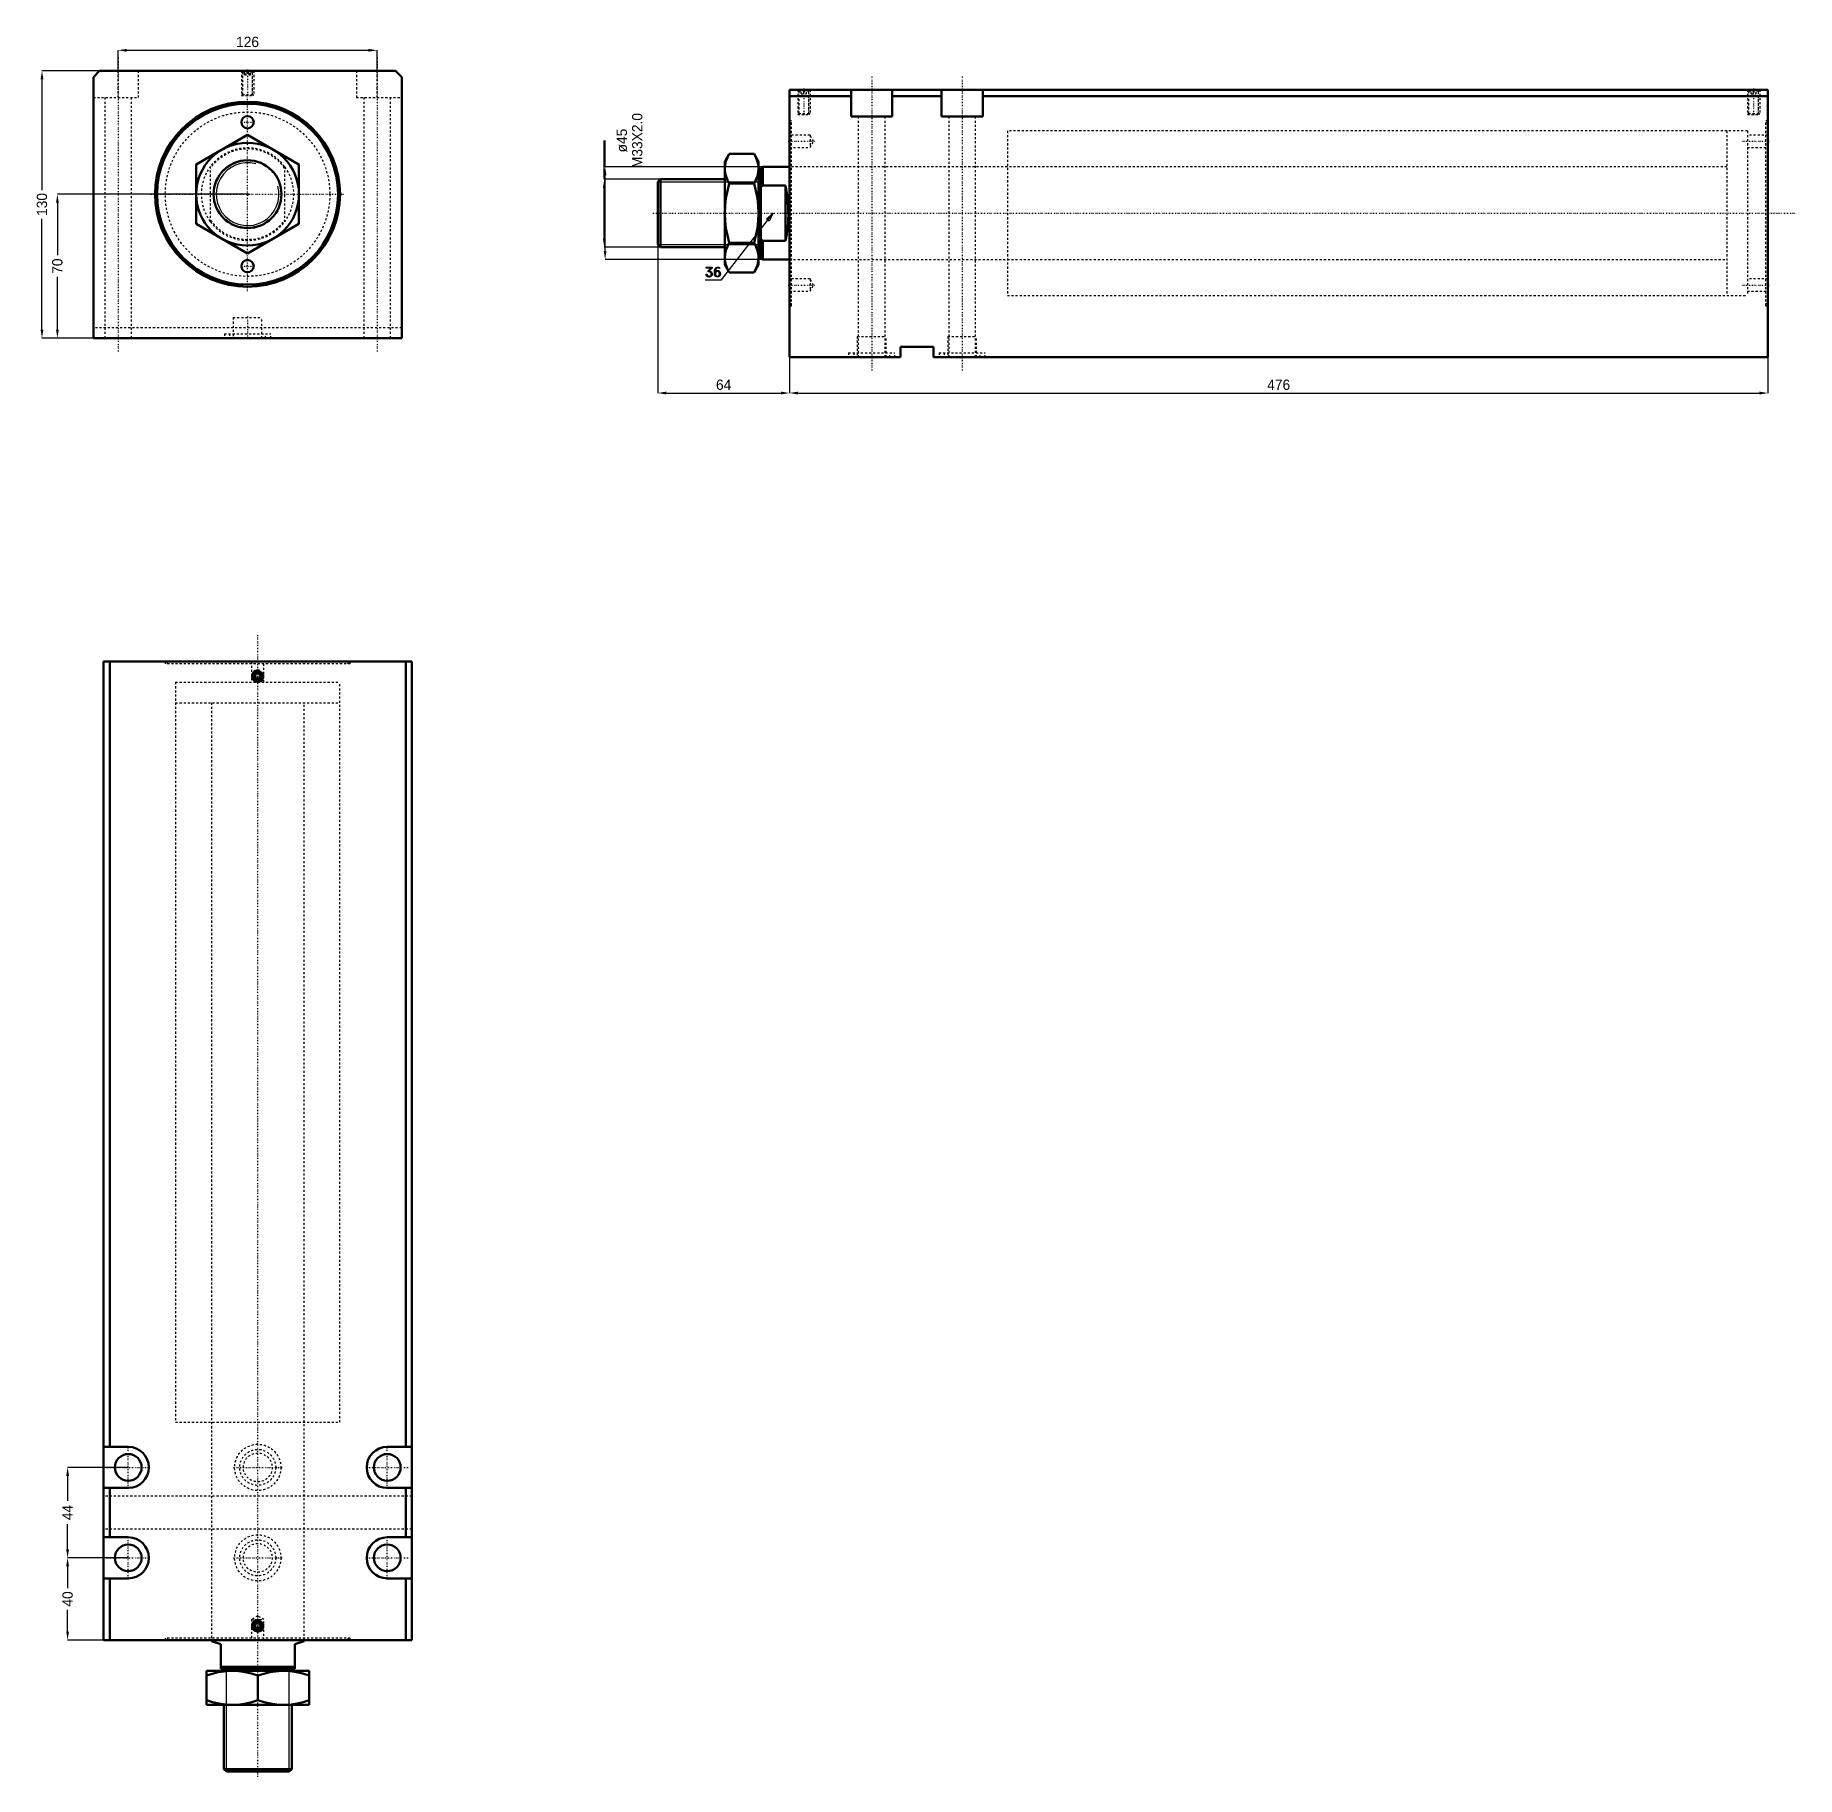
# Model space of a CAD drawing. Header units: millimetres. Extents: x -103 to 754, y -770 to 77.
import ezdxf

# ---------------------------------------------------------------- set-up
doc = ezdxf.new("R2010")
doc.units = ezdxf.units.MM
doc.linetypes.add('Center', pattern=[1.5, 0.45, -0.5, 0.05, -0.5])
doc.linetypes.add('Dashed', pattern=[2, 1, -1])
for name, color, linetype, lineweight in [('2d ConnectionPoints', 7, 'Continuous', 50), ('AM_0', 7, 'Continuous', 50), ('AM_5', 3, 'Continuous', 25), ('AM_7', 7, 'Center', 25), ('AM_9', 6, 'Dashed', 25)]:
    doc.layers.add(name, color=color, linetype=linetype, lineweight=lineweight)
doc.dimstyles.new('ISO-25', dxfattribs={"dimtxt": 2.5, "dimasz": 2.5, "dimexe": 1.25, "dimexo": 0.625, "dimtad": 1, "dimtxsty": 'Standard', "dimcen": 2.5, "dimadec": 0, "dimazin": 0, "dimtfac": 1, "dimtmove": 0, "dimatfit": 3, "dimfxl": 0, "dimarcsym": 0})

# ---------------------------------------------------------------- blocks, each defined once
blk = doc.blocks.new('1_JECX_MF_EXLA_80_350_0_rod__0_in_JECX_MF_160_EXLA_80_350_0__0')
at = {"layer": 'AM_0'}
for p, q in [((-25, 14.43), (0, 28.87)), ((0, 28.87), (25, 14.43)), ((-25, -14.43), (-25, 14.43)), ((25, 14.43), (25, -14.43)), ((0, -28.87), (-25, -14.43)), ((25, -14.43), (0, -28.87))]:
    blk.add_line(p, q, dxfattribs=at)
for radius in [25, 16.5]:
    blk.add_circle((0, 0), radius, dxfattribs=at)
at = {"layer": 'AM_5'}
blk.add_arc((0, 0), 15.27, 75, 15, dxfattribs=at)
at = {"layer": 'AM_9'}
for p, q in [((-18, -13.5), (-18, 13.5)), ((18, 13.5), (18, -13.5))]:
    blk.add_line(p, q, dxfattribs=at)
for points in [[(-18, 13.5), (-19.11, 11.88), (-20.07, 10.17), (-20.88, 8.38), (-21.53, 6.53), (-22.02, 4.63), (-22.34, 2.69), (-22.49, 0.73), (-22.47, -1.23), (-22.27, -3.18), (-21.91, -5.11), (-21.38, -7), (-20.69, -8.84), (-19.84, -10.61), (-18.84, -12.3), (-18, -13.5)], [(18, -13.5), (19.11, -11.88), (20.07, -10.17), (20.88, -8.38), (21.53, -6.53), (22.02, -4.63), (22.34, -2.69), (22.49, -0.73), (22.47, 1.23), (22.27, 3.18), (21.91, 5.11), (21.38, 7), (20.69, 8.84), (19.84, 10.61), (18.84, 12.3), (18, 13.5)]]:
    blk.add_lwpolyline(points, dxfattribs=at)
blk.add_circle((0, 0), 16.27, dxfattribs=at)
for radius, start, end in [(22.5, 36.8699, 143.1301), (22, 35.0968, 144.9032), (22, 215.0968, 324.9032), (22.5, 216.8699, 323.1301)]:
    blk.add_arc((0, 0), radius, start, end, dxfattribs=at)
blk = doc.blocks.new('2_JECX_MF_EXLA_80_350_0_body__0_in_JECX_MF_160_EXLA_80_350_0__0')
at = {"layer": 'AM_0'}
for p, q in [((-72, 60), (-75, 57)), ((72, 60), (-72, 60)), ((75, 57), (72, 60)), ((-75, 57), (-75, -70)), ((75, -70), (75, 57)), ((-75, -70), (75, -70))]:
    blk.add_line(p, q, dxfattribs=at)
for centre, radius in [((0, 0), 45), ((0, 0), 44), ((0, 35), 3), ((0, -35), 3)]:
    blk.add_circle(centre, radius, dxfattribs=at)
at = {"layer": 'AM_5', "linetype": 'Dashed'}
for p, q in [((-3, 60), (-3, 48)), ((3, 60), (3, 48))]:
    blk.add_line(p, q, dxfattribs=at)
at = {"layer": 'AM_7'}
for p, q in [((-63, 66.5), (-63, -76.5)), ((0, 60.6), (0, 47.4)), ((63, 66.5), (63, -76.5)), ((0, -47.25), (0, 47.25)), ((-3.15, 35), (3.15, 35)), ((-47.25, 0), (47.25, 0)), ((-3.15, -35), (3.15, -35)), ((0, -59.5), (0, -70.5))]:
    blk.add_line(p, q, dxfattribs=at)
at = {"layer": 'AM_9'}
for p, q in [((-63, 47), (-63, 60)), ((-53, 47), (-53, 60)), ((-3, 60), (-2.46, 59.46)), ((-1.9, 60), (-2.4, 59.5)), ((-1.44, 58), (-1.44, 60)), ((-0.72, 58), (-0.72, 60)), ((0.72, 58), (0.72, 60)), ((1.44, 58), (1.44, 60)), ((2.4, 59.5), (1.9, 60)), ((2.46, 59.46), (3, 60)), ((53, 60), (53, 47)), ((63, 47), (63, 60)), ((-2.46, 59.46), (-2.46, 48.54)), ((-2.46, 59.46), (2.46, 59.46)), ((-2.4, 59.5), (-2.4, 48)), ((-2.4, 59.5), (2.4, 59.5)), ((-1.44, 58), (1.44, 58)), ((2.4, 48), (2.4, 59.5)), ((2.46, 48.54), (2.46, 59.46)), ((-75, 47), (-53, 47)), ((-69.5, 47), (-69.5, -70)), ((-56.5, -70), (-56.5, 47)), ((-2.46, 48.54), (-3, 48)), ((-3, 48), (3, 48)), ((-2.46, 48.54), (2.46, 48.54)), ((3, 48), (2.46, 48.54)), ((53, 47), (75, 47)), ((56.5, 47), (56.5, -70)), ((69.5, -70), (69.5, 47)), ((75, -65), (-75, -65)), ((-11.25, -67.9), (11.25, -67.9)), ((-11.25, -67.9), (-11.25, -70)), ((-8.75, -67.9), (-8.75, -70)), ((-7, -60), (7, -60)), ((-7, -60), (-7, -70)), ((7, -70), (7, -60)), ((8.75, -70), (8.75, -67.9)), ((11.25, -70), (11.25, -67.9))]:
    blk.add_line(p, q, dxfattribs=at)
blk.add_circle((0, 0), 40, dxfattribs=at)
blk = doc.blocks.new('*D3')
at = {"layer": 'AM_5', "color": 0, "lineweight": -2}
for p, q in [((-63, 60), (-63, 70)), ((-58.83, 70), (58.83, 70)), ((63, 60), (63, 70))]:
    blk.add_line(p, q, dxfattribs=at)
at = {"layer": 'AM_5', "color": 0}
for points in [[(-58.83, 70.69), (-58.83, 69.31), (-63, 70)], [(58.83, 69.31), (58.83, 70.69), (63, 70)]]:
    blk.add_solid(points, dxfattribs=at)
at = {"layer": 'Defpoints', "color": 0}
for p in [(63, 70), (-63, 60), (63, 60)]:
    blk.add_point(p, dxfattribs=at)
at = {"layer": 'AM_5', "color": 0, "insert": (0, 74.05), "char_height": 5, "attachment_point": 5}
blk.add_mtext('126', dxfattribs=at)
blk = doc.blocks.new('*D4')
at = {"layer": 'AM_5', "color": 0, "lineweight": -2}
for p, q in [((-72, 60), (-100, 60)), ((-100, 55.83), (-100, 1.97)), ((-100, -65.83), (-100, -11.97)), ((-75, -70), (-100, -70))]:
    blk.add_line(p, q, dxfattribs=at)
at = {"layer": 'AM_5', "color": 0}
for points in [[(-99.31, 55.83), (-100.69, 55.83), (-100, 60)], [(-100.69, -65.83), (-99.31, -65.83), (-100, -70)]]:
    blk.add_solid(points, dxfattribs=at)
at = {"layer": 'Defpoints', "color": 0}
for p in [(-72, 60), (-100, -70), (-75, -70)]:
    blk.add_point(p, dxfattribs=at)
at = {"layer": 'AM_5', "color": 0, "insert": (-100, -5), "char_height": 5, "attachment_point": 5, "rotation": 90}
blk.add_mtext('130', dxfattribs=at)
blk = doc.blocks.new('*D5')
at = {"layer": 'AM_5', "color": 0, "lineweight": -2}
for p, q in [((0, 0), (-92.5, 0)), ((-92.5, -4.17), (-92.5, -29.72)), ((-92.5, -65.83), (-92.5, -40.28)), ((-75, -70), (-92.5, -70))]:
    blk.add_line(p, q, dxfattribs=at)
at = {"layer": 'AM_5', "color": 0}
for points in [[(-91.81, -4.17), (-93.19, -4.17), (-92.5, 0)], [(-93.19, -65.83), (-91.81, -65.83), (-92.5, -70)]]:
    blk.add_solid(points, dxfattribs=at)
at = {"layer": 'Defpoints', "color": 0}
for p in [(0, 0), (-92.5, -70), (-75, -70)]:
    blk.add_point(p, dxfattribs=at)
at = {"layer": 'AM_5', "color": 0, "insert": (-92.5, -35), "char_height": 5, "attachment_point": 5, "rotation": 90}
blk.add_mtext('70', dxfattribs=at)
blk = doc.blocks.new('1_JECX_MF_EXLA_80_350_0_rod__0_in_JECX_MF_160_EXLA_80_350_0__4')
at = {"layer": 'AM_0'}
for p, q in [((-22.5, 0), (-22.5, -0.54)), ((22.5, -0.54), (22.5, 0)), ((-18, -2), (-22.5, -0.54)), ((-18, -14), (-18, -2)), ((22.5, -0.54), (18, -2)), ((18, -2), (18, -14)), ((25, -15), (-25, -15)), ((-25, -31.5), (-25, -15)), ((-18, -13), (18, -13)), ((-18, -14), (18, -14)), ((-15.27, -14), (-16.27, -15)), ((16.27, -15), (15.27, -14)), ((25, -15), (25, -31.5)), ((0, -29.27), (0, -17.23)), ((25, -31.5), (-25, -31.5)), ((-16.5, -31.5), (-16.5, -62.77)), ((16.5, -62.77), (16.5, -31.5)), ((-16.5, -62.77), (16.5, -62.77)), ((-16.5, -62.77), (-15.27, -64)), ((-15.27, -64), (15.27, -64)), ((15.27, -64), (16.5, -62.77))]:
    blk.add_line(p, q, dxfattribs=at)
for points in [[(-12.5, -15), (-13.39, -15.01), (-16.31, -15.22), (-19.2, -15.68), (-22.12, -16.36), (-25, -17.23)], [(0, -17.23), (-3.04, -16.32), (-6.12, -15.61), (-9.3, -15.16), (-12.5, -15)], [(12.5, -15), (11.61, -15.01), (8.69, -15.22), (5.8, -15.68), (2.88, -16.36), (0, -17.23)], [(25, -17.23), (21.96, -16.32), (18.88, -15.61), (15.7, -15.16), (12.5, -15)], [(-25, -29.27), (-21.96, -30.18), (-18.88, -30.89), (-15.7, -31.34), (-12.5, -31.5)], [(-12.5, -31.5), (-11.61, -31.49), (-8.69, -31.28), (-5.8, -30.82), (-2.88, -30.14), (0, -29.27)], [(0, -29.27), (3.04, -30.18), (6.12, -30.89), (9.3, -31.34), (12.5, -31.5)], [(12.5, -31.5), (13.39, -31.49), (16.31, -31.28), (19.2, -30.82), (22.12, -30.14), (25, -29.27)]]:
    blk.add_lwpolyline(points, dxfattribs=at)
at = {"layer": 'AM_5'}
for p, q in [((-15.27, -64), (-15.27, -14)), ((15.27, -64), (15.27, -14))]:
    blk.add_line(p, q, dxfattribs=at)
at = {"layer": 'AM_7'}
blk.add_line((0, -66.5), (0, 490), dxfattribs=at)
at = {"layer": 'AM_9'}
for p, q in [((-40, 466), (40, 466)), ((-40, 466), (-40, 456)), ((40, 456), (40, 466)), ((-40, 456), (40, 456)), ((-22.5, 456), (-22.5, 0)), ((22.5, 0), (22.5, 456))]:
    blk.add_line(p, q, dxfattribs=at)
blk = doc.blocks.new('2_JECX_MF_EXLA_80_350_0_body__0_in_JECX_MF_160_EXLA_80_350_0__4')
at = {"layer": 'AM_0'}
for p, q in [((75, 476), (-75, 476)), ((-75, 476), (-75, 0)), ((-72, 476), (-72, 94)), ((72, 476), (72, 94)), ((75, 476), (75, 0)), ((-0.72, 470.25), (-1.44, 469)), ((-1.44, 469), (-0.72, 467.75)), ((0.72, 470.25), (-0.72, 470.25)), ((-0.72, 467.75), (0.72, 467.75)), ((1.44, 469), (0.72, 470.25)), ((0.72, 467.75), (1.44, 469)), ((-63, 94), (-75, 94)), ((75, 94), (63, 94)), ((-75, 74), (-63, 74)), ((-72, 74), (-72, 50)), ((63, 74), (75, 74)), ((72, 74), (72, 50)), ((-63, 50), (-75, 50)), ((75, 50), (63, 50)), ((-75, 30), (-63, 30)), ((-72, 30), (-72, 0)), ((63, 30), (75, 30)), ((72, 30), (72, 0)), ((75, 0), (-75, 0)), ((-0.72, 8.25), (-1.44, 7)), ((-1.44, 7), (-0.72, 5.75)), ((0.72, 8.25), (-0.72, 8.25)), ((-0.72, 5.75), (0.72, 5.75)), ((1.44, 7), (0.72, 8.25)), ((0.72, 5.75), (1.44, 7))]:
    blk.add_line(p, q, dxfattribs=at)
for centre, radius in [((0, 469), 2.46), ((0, 469), 2.4), ((0, 469), 1.9), ((-63, 84), 6.5), ((63, 84), 6.5), ((-63, 40), 6.5), ((63, 40), 6.5), ((0, 7), 2.46), ((0, 7), 2.4), ((0, 7), 1.9)]:
    blk.add_circle(centre, radius, dxfattribs=at)
for centre, start, end in [((-63, 84), 270, 90), ((63, 84), 90, 270), ((-63, 40), 270, 90), ((63, 40), 90, 270)]:
    blk.add_arc(centre, 10, start, end, dxfattribs=at)
at = {"layer": 'AM_5'}
for centre in [(0, 469), (0, 7)]:
    blk.add_arc(centre, 3, 75, 15, dxfattribs=at)
at = {"layer": 'AM_7'}
for p, q in [((-3.15, 469), (3.15, 469)), ((-63, 73.5), (-63, 94.5)), ((63, 73.5), (63, 94.5)), ((-73.5, 84), (-52.5, 84)), ((-11.81, 84), (11.81, 84)), ((52.5, 84), (73.5, 84)), ((-63, 29.5), (-63, 50.5)), ((63, 29.5), (63, 50.5)), ((-73.5, 40), (-52.5, 40)), ((-11.81, 40), (11.81, 40)), ((52.5, 40), (73.5, 40)), ((-3.15, 7), (3.15, 7))]:
    blk.add_line(p, q, dxfattribs=at)
at = {"layer": 'AM_9'}
for p, q in [((-45, 476), (-45, 475)), ((45, 475), (-45, 475)), ((-44, 476), (-44, 475)), ((-3, 476), (-3, 466)), ((3, 466), (3, 476)), ((44, 475), (44, 476)), ((45, 475), (45, 476)), ((-40, 466), (40, 466)), ((-40, 466), (-40, 106)), ((40, 106), (40, 466)), ((-40, 106), (40, 106)), ((-22.5, 106), (-22.5, 0)), ((22.5, 0), (22.5, 106)), ((75, 70), (-75, 70)), ((75, 54), (-75, 54)), ((0, 11.73), (-3, 10)), ((-3, 10), (-3, 0)), ((-3, 10), (3, 10)), ((3, 10), (0, 11.73)), ((3, 0), (3, 10)), ((45, 1), (-45, 1)), ((-45, 1), (-45, 0)), ((-44, 1), (-44, 0)), ((44, 0), (44, 1)), ((45, 0), (45, 1))]:
    blk.add_line(p, q, dxfattribs=at)
for centre, radius in [((0, 84), 11.25), ((0, 84), 8.75), ((0, 84), 7), ((0, 40), 11.25), ((0, 40), 8.75), ((0, 40), 7)]:
    blk.add_circle(centre, radius, dxfattribs=at)
blk = doc.blocks.new('*D11')
at = {"layer": 'AM_5', "color": 0, "lineweight": -2}
for p, q in [((-58.03, -619.41), (-87.53, -619.41)), ((-87.53, -623.58), (-87.53, -635.75)), ((-87.53, -659.25), (-87.53, -647.08)), ((-58.03, -663.41), (-87.53, -663.41))]:
    blk.add_line(p, q, dxfattribs=at)
at = {"layer": 'AM_5', "color": 0}
for points in [[(-88.23, -623.58), (-86.84, -623.58), (-87.53, -619.41)], [(-88.23, -659.25), (-86.84, -659.25), (-87.53, -663.41)]]:
    blk.add_solid(points, dxfattribs=at)
at = {"layer": 'Defpoints', "color": 0}
for p in [(-87.53, -619.41), (-58.03, -619.41), (-58.03, -663.41)]:
    blk.add_point(p, dxfattribs=at)
at = {"layer": 'AM_5', "color": 0, "insert": (-87.53, -641.41), "char_height": 5, "attachment_point": 5, "rotation": 90}
blk.add_mtext('44', dxfattribs=at)
blk = doc.blocks.new('*D12')
at = {"layer": 'AM_5', "color": 0, "lineweight": -2}
for p, q in [((-58.03, -663.41), (-87.53, -663.41)), ((-87.53, -667.58), (-87.53, -678.16)), ((-87.53, -699.25), (-87.53, -688.66)), ((-70.03, -703.41), (-87.53, -703.41))]:
    blk.add_line(p, q, dxfattribs=at)
at = {"layer": 'AM_5', "color": 0}
for points in [[(-88.23, -667.58), (-86.84, -667.58), (-87.53, -663.41)], [(-88.23, -699.25), (-86.84, -699.25), (-87.53, -703.41)]]:
    blk.add_solid(points, dxfattribs=at)
at = {"layer": 'Defpoints', "color": 0}
for p in [(-58.03, -663.41), (-87.53, -703.41), (-70.03, -703.41)]:
    blk.add_point(p, dxfattribs=at)
at = {"layer": 'AM_5', "color": 0, "insert": (-87.53, -683.41), "char_height": 5, "attachment_point": 5, "rotation": 90}
blk.add_mtext('40', dxfattribs=at)
blk = doc.blocks.new('1_JECX_MF_EXLA_80_350_0_rod__0_in_JECX_MF_160_EXLA_80_350_0__2')
at = {"layer": 'AM_0'}
for p, q in [((-29.27, 28.87), (-31.5, 25)), ((-29.27, 28.87), (-17.23, 28.87)), ((-15, 25), (-17.23, 28.87)), ((-31.5, 25), (-31.5, -25)), ((-15, 25), (-15, -25)), ((-13, 22.5), (-14, 22)), ((-14, 22), (-14, -22)), ((0, 22.5), (-13, 22.5)), ((-13, 22.5), (-13, 13.5)), ((-62.77, 16.5), (-64, 15.27)), ((-64, 15.27), (-64, -15.27)), ((-31.5, 16.5), (-62.77, 16.5)), ((-62.77, 16.5), (-62.77, -16.5)), ((-29.27, 14.43), (-17.23, 14.43)), ((-14, 15.27), (-15, 16.27)), ((-13, 13.5), (-14, 12.65)), ((-2, 13.5), (-13, 13.5)), ((-2, 13.5), (-2, -13.5)), ((-64, -15.27), (-62.77, -16.5)), ((-62.77, -16.5), (-31.5, -16.5)), ((-29.27, -14.43), (-17.23, -14.43)), ((-15, -16.27), (-14, -15.27)), ((-14, -12.65), (-13, -13.5)), ((-13, -13.5), (-2, -13.5)), ((-13, -13.5), (-13, -22.5)), ((-31.5, -25), (-29.27, -28.87)), ((-17.23, -28.87), (-15, -25)), ((-14, -22), (-13, -22.5)), ((-13, -22.5), (0, -22.5)), ((-29.27, -28.87), (-17.23, -28.87))]:
    blk.add_line(p, q, dxfattribs=at)
for points in [[(-29.27, 28.87), (-30.18, 27.11), (-30.89, 25.33), (-31.34, 23.5), (-31.5, 21.65)], [(-15, 21.65), (-15.01, 22.16), (-15.22, 23.85), (-15.68, 25.52), (-16.36, 27.21), (-17.23, 28.87)], [(-31.5, 21.65), (-31.49, 21.14), (-31.28, 19.45), (-30.82, 17.78), (-30.14, 16.1), (-29.27, 14.43)], [(-17.23, 14.43), (-16.32, 16.19), (-15.61, 17.97), (-15.16, 19.8), (-15, 21.65)], [(-29.27, 14.43), (-30.18, 10.92), (-30.89, 7.36), (-31.34, 3.69), (-31.5, 0)], [(-15, 0), (-15, 0.21), (-15.17, 3.78), (-15.61, 7.33), (-16.31, 10.9), (-17.23, 14.43)], [(-2, -13.5), (-1.64, -11.88), (-1.33, -10.17), (-1.06, -8.38), (-0.85, -6.53), (-0.69, -4.63), (-0.59, -2.69), (-0.54, -0.73), (-0.55, 1.23), (-0.61, 3.18), (-0.73, 5.11), (-0.9, 7), (-1.13, 8.84), (-1.4, 10.61), (-1.73, 12.3), (-2, 13.5)], [(-31.5, 0), (-31.5, -0.21), (-31.33, -3.78), (-30.89, -7.33), (-30.19, -10.9), (-29.27, -14.43)], [(-17.23, -14.43), (-16.32, -10.92), (-15.61, -7.36), (-15.16, -3.69), (-15, 0)], [(-29.27, -14.43), (-30.18, -16.19), (-30.89, -17.97), (-31.34, -19.8), (-31.5, -21.65)], [(-15, -21.65), (-15.01, -21.14), (-15.22, -19.45), (-15.68, -17.78), (-16.36, -16.1), (-17.23, -14.43)], [(-31.5, -21.65), (-31.49, -22.16), (-31.28, -23.85), (-30.82, -25.52), (-30.14, -27.21), (-29.27, -28.87)], [(-17.23, -28.87), (-16.32, -27.11), (-15.61, -25.33), (-15.16, -23.5), (-15, -21.65)]]:
    blk.add_lwpolyline(points, dxfattribs=at)
at = {"layer": 'AM_5'}
for p, q in [((-64, 15.27), (-14, 15.27)), ((-64, -15.27), (-14, -15.27))]:
    blk.add_line(p, q, dxfattribs=at)
at = {"layer": 'AM_7'}
blk.add_line((-66.5, 0), (490, 0), dxfattribs=at)
at = {"layer": 'AM_9'}
for p, q in [((466, 40), (456, 40)), ((456, 40), (456, -40)), ((466, 40), (466, -40)), ((456, 22.5), (0, 22.5)), ((0, -22.5), (456, -22.5)), ((456, -40), (466, -40))]:
    blk.add_line(p, q, dxfattribs=at)
blk = doc.blocks.new('2_JECX_MF_EXLA_80_350_0_body__0_in_JECX_MF_160_EXLA_80_350_0__2')
at = {"layer": 'AM_0'}
for p, q in [((0, -70), (0, 60)), ((476, 60), (0, 60)), ((30, 47), (30, 60)), ((50, 47), (50, 60)), ((74, 47), (74, 60)), ((94, 47), (94, 60)), ((476, -70), (476, 60)), ((30, 57), (0, 57)), ((74, 57), (50, 57)), ((476, 57), (94, 57)), ((30, 47), (50, 47)), ((74, 47), (94, 47)), ((54, -65), (54, -70)), ((70, -65), (54, -65)), ((70, -70), (70, -65)), ((54, -70), (0, -70)), ((476, -70), (70, -70))]:
    blk.add_line(p, q, dxfattribs=at)
at = {"layer": 'AM_5', "linetype": 'Dashed'}
for p, q in [((4, 60), (4, 48)), ((10, 60), (10, 48)), ((466, 60), (466, 48)), ((472, 60), (472, 48))]:
    blk.add_line(p, q, dxfattribs=at)
at = {"layer": 'AM_7'}
for p, q in [((7, 60.6), (7, 47.4)), ((40, 66.5), (40, -76.5)), ((84, 66.5), (84, -76.5)), ((469, 60.6), (469, 47.4)), ((-0.59, 35), (12.32, 35)), ((463.68, 35), (476.59, 35)), ((-0.59, -35), (12.32, -35)), ((463.68, -35), (476.59, -35))]:
    blk.add_line(p, q, dxfattribs=at)
at = {"layer": 'AM_9'}
for p, q in [((4, 60), (4.54, 59.46)), ((5.1, 60), (4.6, 59.5)), ((5.75, 58), (5.75, 60)), ((7, 58), (7, 60)), ((8.25, 58), (8.25, 60)), ((9.4, 59.5), (8.9, 60)), ((9.46, 59.46), (10, 60)), ((466, 60), (466.54, 59.46)), ((467.1, 60), (466.6, 59.5)), ((467.75, 58), (467.75, 60)), ((469, 58), (469, 60)), ((470.25, 58), (470.25, 60)), ((471.4, 59.5), (470.9, 60)), ((471.46, 59.46), (472, 60)), ((4.54, 59.46), (4.54, 48.54)), ((4.54, 59.46), (9.46, 59.46)), ((4.6, 59.5), (9.4, 59.5)), ((4.6, 59.5), (4.6, 48)), ((5.75, 58), (8.25, 58)), ((9.4, 48), (9.4, 59.5)), ((9.46, 48.54), (9.46, 59.46)), ((466.54, 59.46), (466.54, 48.54)), ((466.54, 59.46), (471.46, 59.46)), ((466.6, 59.5), (466.6, 48)), ((466.6, 59.5), (471.4, 59.5)), ((467.75, 58), (470.25, 58)), ((471.4, 48), (471.4, 59.5)), ((471.46, 48.54), (471.46, 59.46)), ((1, 45), (0, 45)), ((1, 44), (0, 44)), ((1, -45), (1, 45)), ((4.54, 48.54), (4, 48)), ((4, 48), (10, 48)), ((4.54, 48.54), (9.46, 48.54)), ((10, 48), (9.46, 48.54)), ((33.5, 47), (33.5, -70)), ((46.5, -70), (46.5, 47)), ((77.5, 47), (77.5, -70)), ((90.5, -70), (90.5, 47)), ((466.54, 48.54), (466, 48)), ((466, 48), (472, 48)), ((466.54, 48.54), (471.46, 48.54)), ((472, 48), (471.46, 48.54)), ((475, -45), (475, 45)), ((476, 45), (475, 45)), ((476, 44), (475, 44)), ((10, 38), (0, 38)), ((11.73, 35), (10, 38)), ((10, 38), (10, 32)), ((10, 32), (11.73, 35)), ((466, 40), (106, 40)), ((106, 40), (106, -40)), ((466, 40), (466, -40)), ((476, 38), (466, 38)), ((0, 32), (10, 32)), ((466, 32), (476, 32)), ((106, 22.5), (0, 22.5)), ((0, -22.5), (106, -22.5)), ((10, -32), (0, -32)), ((11.73, -35), (10, -32)), ((10, -32), (10, -38)), ((476, -32), (466, -32)), ((0, -38), (10, -38)), ((10, -38), (11.73, -35)), ((106, -40), (466, -40)), ((466, -38), (476, -38)), ((0, -44), (1, -44)), ((0, -45), (1, -45)), ((475, -44), (476, -44)), ((475, -45), (476, -45)), ((28.75, -67.9), (51.25, -67.9)), ((28.75, -67.9), (28.75, -70)), ((31.25, -67.9), (31.25, -70)), ((33, -60), (47, -60)), ((33, -60), (33, -70)), ((47, -70), (47, -60)), ((48.75, -70), (48.75, -67.9)), ((51.25, -70), (51.25, -67.9)), ((72.75, -67.9), (95.25, -67.9)), ((72.75, -67.9), (72.75, -70)), ((75.25, -67.9), (75.25, -70)), ((77, -60), (91, -60)), ((77, -60), (77, -70)), ((91, -70), (91, -60)), ((92.75, -70), (92.75, -67.9)), ((95.25, -70), (95.25, -67.9))]:
    blk.add_line(p, q, dxfattribs=at)
blk = doc.blocks.new('*D20')
at = {"layer": 'AM_5', "color": 0, "lineweight": -2}
for p, q in [((263.6, -79.24), (263.6, -96.74)), ((739.6, -79.24), (739.6, -96.74)), ((267.77, -96.74), (735.44, -96.74))]:
    blk.add_line(p, q, dxfattribs=at)
at = {"layer": 'AM_5', "color": 0}
for points in [[(267.77, -96.04), (267.77, -97.43), (263.6, -96.74)], [(735.44, -96.04), (735.44, -97.43), (739.6, -96.74)]]:
    blk.add_solid(points, dxfattribs=at)
at = {"layer": 'Defpoints', "color": 0}
for p in [(263.6, -79.24), (739.6, -79.24), (739.6, -96.74)]:
    blk.add_point(p, dxfattribs=at)
at = {"layer": 'AM_5', "color": 0, "insert": (501.6, -92.74), "char_height": 5, "attachment_point": 5}
blk.add_mtext('476', dxfattribs=at)
blk = doc.blocks.new('*D21')
at = {"layer": 'AM_5', "color": 0, "lineweight": -2}
for p, q in [((199.6, -9.24), (199.6, -96.74)), ((263.6, -79.24), (263.6, -96.74)), ((203.77, -96.74), (259.44, -96.74))]:
    blk.add_line(p, q, dxfattribs=at)
at = {"layer": 'AM_5', "color": 0}
for points in [[(203.77, -96.04), (203.77, -97.43), (199.6, -96.74)], [(259.44, -96.04), (259.44, -97.43), (263.6, -96.74)]]:
    blk.add_solid(points, dxfattribs=at)
at = {"layer": 'Defpoints', "color": 0}
for p in [(199.6, -9.24), (263.6, -79.24), (263.6, -96.74)]:
    blk.add_point(p, dxfattribs=at)
at = {"layer": 'AM_5', "color": 0, "insert": (231.6, -92.74), "char_height": 5, "attachment_point": 5}
blk.add_mtext('64', dxfattribs=at)
blk = doc.blocks.new('*D22')
at = {"layer": 'AM_5', "color": 0, "lineweight": -2}
for p, q in [((173.94, 13.26), (173.94, 26.1)), ((250.6, 13.26), (173.94, 13.26)), ((173.94, -27.57), (173.94, 9.1)), ((250.6, -31.74), (173.94, -31.74))]:
    blk.add_line(p, q, dxfattribs=at)
at = {"layer": 'AM_5', "color": 0}
for points in [[(173.24, 9.1), (174.63, 9.1), (173.94, 13.26)], [(173.24, -27.57), (174.63, -27.57), (173.94, -31.74)]]:
    blk.add_solid(points, dxfattribs=at)
at = {"layer": 'Defpoints', "color": 0}
for p in [(173.94, 13.26), (250.6, 13.26), (250.6, -31.74)]:
    blk.add_point(p, dxfattribs=at)
at = {"layer": 'AM_5', "color": 0, "insert": (182.1, 26.1), "char_height": 5, "attachment_point": 5, "rotation": 90}
blk.add_mtext('ø45', dxfattribs=at)
blk = doc.blocks.new('*D23')
at = {"layer": 'AM_5', "color": 0, "lineweight": -2}
for p, q in [((173.52, 7.26), (173.52, 26.1)), ((200.83, 7.26), (173.52, 7.26)), ((173.52, -21.57), (173.52, 3.1)), ((200.6, -25.74), (173.52, -25.74))]:
    blk.add_line(p, q, dxfattribs=at)
at = {"layer": 'AM_5', "color": 0}
for points in [[(172.83, 3.1), (174.22, 3.1), (173.52, 7.26)], [(172.83, -21.57), (174.22, -21.57), (173.52, -25.74)]]:
    blk.add_solid(points, dxfattribs=at)
at = {"layer": 'Defpoints', "color": 0}
for p in [(173.52, 7.26), (200.83, 7.26), (200.6, -25.74)]:
    blk.add_point(p, dxfattribs=at)
at = {"layer": 'AM_5', "color": 0, "insert": (189.6, 26.1), "char_height": 5, "attachment_point": 5, "rotation": 90}
blk.add_mtext('M33X2.0', dxfattribs=at)

msp = doc.modelspace()

# ---------------------------------------------------------------- linework, layer by layer
at = {"layer": '2d ConnectionPoints'}
for p in [(0, 0), (263.605, -9.238), (4.965, -703.415)]:
    msp.add_point(p, dxfattribs=at)
at = {"layer": 'AM_5'}
for p, q in [((230.605, -41.738), (255.605, -9.238)), ((222.605, -41.738), (230.605, -41.738))]:
    msp.add_line(p, q, dxfattribs=at)
for points in [[(255.605, -9.238), (253.725, -13.049), (252.404, -12.032), (255.605, -9.238)], [(223.538, -38.931), (223.538, -38.931), (223.543, -39.042), (223.572, -39.196), (223.572, -39.196), (223.626, -39.338), (223.676, -39.425), (223.676, -39.425), (223.735, -39.506), (223.837, -39.612), (223.837, -39.612), (223.956, -39.701), (224.045, -39.75), (224.045, -39.75), (224.138, -39.791), (224.283, -39.836), (224.283, -39.836), (224.435, -39.86), (224.539, -39.864), (224.539, -39.864), (224.649, -39.86), (224.809, -39.835), (224.809, -39.835), (224.963, -39.79), (225.062, -39.749), (225.062, -39.749), (225.155, -39.699), (225.281, -39.609), (225.281, -39.609), (225.389, -39.502), (225.452, -39.421), (225.452, -39.421), (225.504, -39.333), (225.562, -39.192), (225.562, -39.192), (225.592, -39.039), (225.598, -38.931), (225.598, -38.931), (225.59, -38.778), (225.547, -38.565), (225.547, -38.565), (225.467, -38.375), (225.393, -38.26), (225.393, -38.26), (225.305, -38.156), (225.151, -38.02), (225.151, -38.02), (224.969, -37.908), (224.833, -37.848), (224.833, -37.848), (224.687, -37.798), (224.453, -37.744), (224.453, -37.744), (224.202, -37.715), (224.025, -37.709), (224.025, -37.254), (225.345, -35.961), (223.141, -35.961), (223.141, -35.525), (225.962, -35.525), (225.962, -35.98), (224.613, -37.313), (224.613, -37.313), (224.908, -37.381), (225.282, -37.528), (225.282, -37.528), (225.577, -37.729), (225.73, -37.893), (225.73, -37.893), (225.851, -38.076), (225.982, -38.373), (225.982, -38.373), (226.053, -38.699), (226.066, -38.931), (226.066, -38.931), (226.057, -39.1), (226.009, -39.334), (226.009, -39.334), (225.92, -39.547), (225.839, -39.677), (225.839, -39.677), (225.742, -39.797), (225.578, -39.952), (225.578, -39.952), (225.39, -40.08), (225.252, -40.15), (225.252, -40.15), (225.107, -40.208), (224.884, -40.27), (224.884, -40.27), (224.656, -40.303), (224.5, -40.309), (224.5, -40.309), (224.348, -40.303), (224.129, -40.27), (224.129, -40.27), (223.918, -40.209), (223.783, -40.152), (223.783, -40.152), (223.655, -40.083), (223.482, -39.956), (223.482, -39.956), (223.333, -39.801), (223.247, -39.682), (223.247, -39.682), (223.174, -39.552), (223.094, -39.339), (223.094, -39.339), (223.052, -39.102), (223.044, -38.931), (223.538, -38.931)], [(228.571, -40.277), (228.571, -40.277), (228.351, -40.267), (228.058, -40.213), (228.058, -40.213), (227.81, -40.114), (227.669, -40.022), (227.669, -40.022), (227.547, -39.912), (227.393, -39.72), (227.393, -39.72), (227.275, -39.495), (227.216, -39.326), (227.216, -39.326), (227.17, -39.143), (227.121, -38.84), (227.121, -38.84), (227.094, -38.504), (227.089, -38.262), (227.089, -38.262), (227.105, -37.764), (227.187, -37.102), (227.187, -37.102), (227.34, -36.54), (227.481, -36.221), (227.481, -36.221), (227.655, -35.954), (227.985, -35.665), (227.985, -35.665), (228.395, -35.51), (228.714, -35.48), (228.714, -35.48), (228.867, -35.484), (229.077, -35.508), (229.077, -35.508), (229.263, -35.553), (229.374, -35.594), (229.374, -35.594), (229.476, -35.642), (229.62, -35.726), (229.62, -35.726), (229.751, -35.824), (229.832, -35.896), (229.475, -36.188), (229.475, -36.188), (229.428, -36.135), (229.346, -36.063), (229.346, -36.063), (229.248, -36.001), (229.174, -35.966), (229.174, -35.966), (229.094, -35.936), (228.962, -35.904), (228.962, -35.904), (228.818, -35.886), (228.714, -35.883), (228.714, -35.883), (228.55, -35.896), (228.332, -35.963), (228.332, -35.963), (228.147, -36.087), (228.043, -36.201), (228.043, -36.201), (227.952, -36.333), (227.839, -36.546), (227.839, -36.546), (227.752, -36.779), (227.71, -36.944), (227.71, -36.944), (227.676, -37.117), (227.633, -37.39), (227.633, -37.39), (227.6, -37.678), (227.583, -37.878), (227.583, -37.878), (227.656, -37.739), (227.778, -37.555), (227.778, -37.555), (227.918, -37.404), (228.02, -37.321), (228.02, -37.321), (228.13, -37.253), (228.307, -37.178), (228.307, -37.178), (228.499, -37.139), (228.636, -37.131), (228.636, -37.131), (228.797, -37.14), (229.024, -37.187), (229.024, -37.187), (229.234, -37.275), (229.364, -37.357), (229.364, -37.357), (229.484, -37.453), (229.643, -37.62), (229.643, -37.62), (229.776, -37.813), (229.85, -37.956), (229.85, -37.956), (229.911, -38.108), (229.978, -38.343), (229.978, -38.343), (230.014, -38.588), (230.021, -38.756), (230.021, -38.756), (230.013, -38.931), (229.974, -39.179), (229.974, -39.179), (229.901, -39.408), (229.834, -39.551), (229.834, -39.551), (229.753, -39.683), (229.611, -39.858), (229.611, -39.858), (229.442, -40.005), (229.315, -40.087), (229.315, -40.087), (229.179, -40.155), (228.964, -40.229), (228.964, -40.229), (228.733, -40.269), (228.571, -40.277)], [(228.578, -39.867), (228.578, -39.867), (228.695, -39.862), (228.857, -39.832), (228.857, -39.832), (229.002, -39.776), (229.089, -39.724), (229.089, -39.724), (229.169, -39.663), (229.273, -39.553), (229.273, -39.553), (229.359, -39.424), (229.406, -39.326), (229.406, -39.326), (229.445, -39.221), (229.487, -39.051), (229.487, -39.051), (229.509, -38.867), (229.514, -38.736), (229.514, -38.736), (229.51, -38.614), (229.488, -38.44), (229.488, -38.44), (229.449, -38.277), (229.413, -38.174), (229.413, -38.174), (229.368, -38.078), (229.287, -37.95), (229.287, -37.95), (229.187, -37.84), (229.111, -37.778), (229.111, -37.778), (229.026, -37.725), (228.886, -37.668), (228.886, -37.668), (228.73, -37.637), (228.617, -37.631), (228.617, -37.631), (228.499, -37.638), (228.334, -37.67), (228.334, -37.67), (228.184, -37.731), (228.092, -37.787), (228.092, -37.787), (228.007, -37.854), (227.895, -37.971), (227.895, -37.971), (227.801, -38.109), (227.749, -38.212), (227.749, -38.212), (227.706, -38.321), (227.659, -38.496), (227.659, -38.496), (227.633, -38.683), (227.629, -38.814), (227.629, -38.814), (227.633, -38.934), (227.656, -39.103), (227.656, -39.103), (227.699, -39.261), (227.739, -39.359), (227.739, -39.359), (227.787, -39.45), (227.875, -39.572), (227.875, -39.572), (227.981, -39.674), (228.062, -39.733), (228.062, -39.733), (228.151, -39.781), (228.298, -39.834), (228.298, -39.834), (228.46, -39.862), (228.578, -39.867)]]:
    msp.add_lwpolyline(points, dxfattribs=at)

# ---------------------------------------------------------------- block references
for name, p in [('2_JECX_MF_EXLA_80_350_0_body__0_in_JECX_MF_160_EXLA_80_350_0__0', (0, 0)), ('2_JECX_MF_EXLA_80_350_0_body__0_in_JECX_MF_160_EXLA_80_350_0__2', (263.605, -9.238)), ('1_JECX_MF_EXLA_80_350_0_rod__0_in_JECX_MF_160_EXLA_80_350_0__0', (0, 0)), ('1_JECX_MF_EXLA_80_350_0_rod__0_in_JECX_MF_160_EXLA_80_350_0__2', (263.605, -9.238)), ('1_JECX_MF_EXLA_80_350_0_rod__0_in_JECX_MF_160_EXLA_80_350_0__4', (4.965, -703.415)), ('2_JECX_MF_EXLA_80_350_0_body__0_in_JECX_MF_160_EXLA_80_350_0__4', (4.965, -703.415))]:
    msp.add_blockref(name, p)

# ---------------------------------------------------------------- dimensions: what is measured, and where the dimension line sits
for base, p1, p2, text, picture, middle in [((63, 70), (-63, 60), (63, 60), '126', '*D3', (0, 70)), ((263.605, -96.738), (199.605, -9.238), (263.605, -79.238), '64', '*D21', (231.605, -96.738)), ((739.605, -96.738), (263.605, -79.238), (739.605, -79.238), '476', '*D20', (501.605, -96.738))]:
    dim = msp.add_linear_dim(base=base, p1=p1, p2=p2, text=text, dimstyle='ISO-25', override={"dimtxt": 5, "dimasz": 4.166667, "dimexe": 0, "dimexo": 0, "dimgap": 1.5}, dxfattribs=at)
    dim.commit()
    dim.dimension.update_dxf_attribs({"geometry": picture, "text_midpoint": middle, "dimtype": 160})
for base, p1, p2, text, picture, middle in [((-100, -70), (-72, 60), (-75, -70), '130', '*D4', (-100, -5)), ((173.521, 7.262), (200.605, -25.738), (200.832, 7.262), 'M33X2.0', '*D23', (189.605, 26.095)), ((173.938, 13.262), (250.605, -31.738), (250.605, 13.262), 'ø45', '*D22', (182.105, 26.095)), ((-92.5, -70), (0, 0), (-75, -70), '70', '*D5', (-92.5, -35)), ((-87.535, -619.415), (-58.035, -663.415), (-58.035, -619.415), '44', '*D11', (-87.535, -641.415)), ((-87.535, -703.415), (-58.035, -663.415), (-70.035, -703.415), '40', '*D12', (-87.535, -683.415))]:
    dim = msp.add_linear_dim(base=base, p1=p1, p2=p2, angle=90, text=text, dimstyle='ISO-25', override={"dimtxt": 5, "dimasz": 4.166667, "dimexe": 0, "dimexo": 0, "dimgap": 1.5}, dxfattribs=at)
    dim.commit()
    dim.dimension.update_dxf_attribs({"geometry": picture, "text_midpoint": middle, "dimtype": 160, "text_rotation": 90})

doc.saveas('drawing.dxf')
